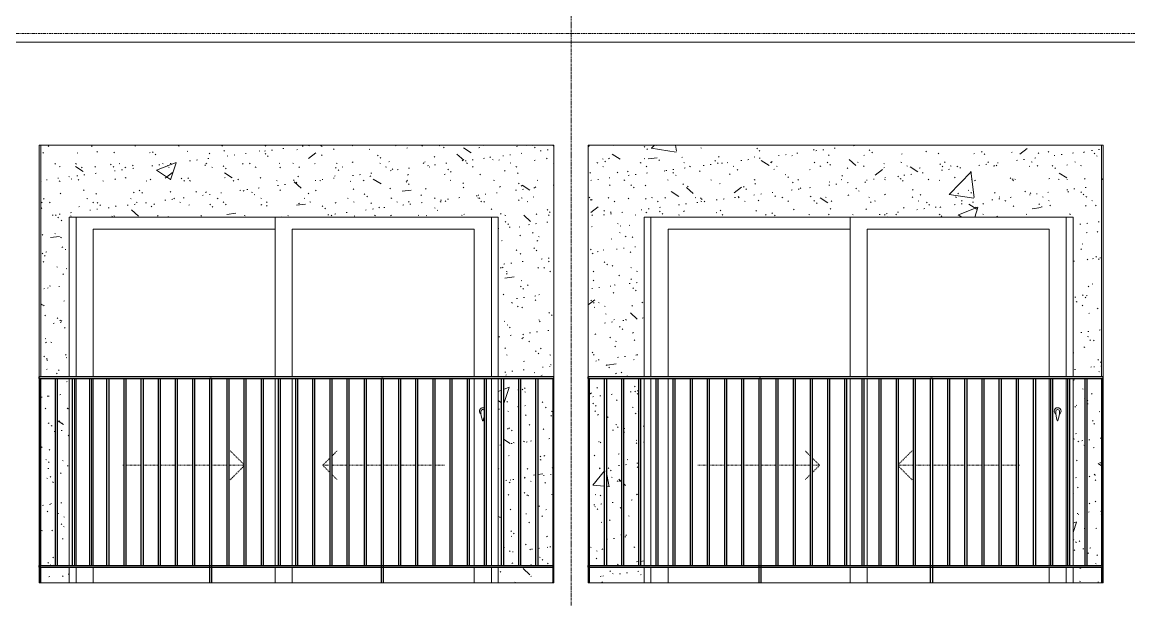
# Model space of a CAD drawing. Header units: millimetres. Extents: x 25061 to 259291, y -8723 to 35400.
# Drawn here: x 208911 to 215360, y 22700 to 26067 of the extents above; entities that cross this region are included whole.
import ezdxf

# ---------------------------------------------------------------- set-up
doc = ezdxf.new("R2010")
doc.units = ezdxf.units.MM
for name, pattern in [('Centre', [31.75, 6.35, -4.7625, 15.875, -4.7625]), ('Dash', [6.35, 3.175, -3.175]), ('Grid Line', [22.225, 12.7, -3.175, 3.175, -3.175])]:
    doc.linetypes.add(name, pattern=pattern)
for name, color, linetype, lineweight in [('0-2', 50, 'Continuous', 5), ('A-DOOR', 31, 'Continuous', 9), ('A-DOOR-FRAM', 31, 'Continuous', 9), ('A-DOOR-HDLN', 31, 'Dash', 9), ('A-FLOR-LEVL-2', 51, 'Centre', 9), ('A-WALL', 113, 'Continuous', 9), ('A-WALL-PATT-2', 9, 'Continuous', 9), ('I-WALL-2', 7, 'Continuous', 9), ('S-GRID-1', 1, 'Grid Line', 9)]:
    doc.layers.add(name, color=color, linetype=linetype, lineweight=lineweight)
pattern_1 = [(50, (-80880.3, 14125), (1165.98, -102.01), [121.92, -1341.12]), (355, (-80880.3, 14125), (-225.554, 1222.76), [97.536, -1072.896]), (100.451, (-80783.1, 14116.5), (940.43, 1120.746), [103.616, -1139.776]), (46.184, (-80880.3, 14450.1), (1734.91, -269.07), [182.88, -2011.68]), (96.636, (-80735.7, 14427.7), (1519.38, 1583.54), [155.42, -1709.66]), (351.184, (-80880.3, 14450.1), (1519.4, 1583.52), [146.3, -1609.34]), (21, (-80717.7, 14368.8), (970.33, -654.5), [121.92, -1341.12]), (326, (-80717.7, 14368.8), (395.53, 1178.8), [97.536, -1072.896]), (71.451, (-80636.9, 14314.3), (1365.87, 524.296), [103.616, -1139.776]), (37.5, (-80880.3, 14125), (19.767, 541.153), [53.645, -1006.246, 53.645, -1035.507, -1076.96]), (37.5, (-80880.3, 14125), (19.767, 541.153), [-2149.043, 53.645, -1023.315]), (7.5, (-80880.3, 14125), (427.646, 641.156), [53.645, -567.334, 53.645, -981.862, -410.464]), (7.5, (-80880.3, 14125), (427.646, 641.156), [-1656.486, 53.645, -356.82]), (327.5, (-81242.8, 14125), (867.782, -36.665), [53.645, -352.755, 53.645, -1214.323, -1682.496]), (327.5, (-81242.8, 14125), (867.782, -36.665), [-1674.37, 53.645, -1628.85]), (317.5, (-81405.4, 14125), (948.028, 162.73), [53.645, -474.675, 53.645, -788.416, -1194.816]), (317.5, (-81405.4, 14125), (948.028, 162.73), [-1370.38, 53.645, -1141.17])]
pattern_2 = [(37.5, (-80880.3, 14125), (-5.1206, 156.6122), [5.364, -118.181, 5.364, -132.812, -132.08]), (37.5, (-80880.3, 14125), (-5.1206, 156.6122), [-261.722, 5.364, -126.716]), (7.5, (-80880.3, 14125), (143.847, 229.3842), [5.364, -61.285, 5.364, -105.989, -42.672]), (7.5, (-80880.3, 14125), (143.847, 229.3842), [-178.003, 5.364, -37.308]), (327.5, (-80980.28, 14125), (253.1176, 0.4601), [5.364, -35.276, 5.364, -140.94, -191.008]), (327.5, (-80980.28, 14125), (253.1176, 0.4601), [-186.944, 5.364, -185.644]), (317.5, (-80980.28, 14125), (244.338, 71.3376), [5.364, -14.956, 5.364, -90.546, -109.728]), (317.5, (-80980.28, 14125), (244.338, 71.3376), [-116.23, 5.364, -104.364])]

# ---------------------------------------------------------------- blocks, each defined once
blk = doc.blocks.new('NCV_TKTC_TANG 6 - 8_rvt-4-TKCS_MẶT CẮT 2')
at = {"layer": 'A-WALL-PATT-2'}
h = blk.add_hatch(dxfattribs=at)
h.set_pattern_fill('FP_37', color=256, style=0, pattern_type=2)
h.set_pattern_definition(pattern_1)
h.paths.add_polyline_path([(-72242.6, 22800), (-72077.6, 22800), (-72077.6, 22890), (-72242.6, 22890), (-72242.6, 22822.3)])
h.paths.add_polyline_path([(-69257.6, 22800), (-69257.6, 22890), (-69577.6, 22890), (-69577.6, 22800), (-69273.9, 22800)])
h.paths.add_polyline_path([(-69288.2, 22900), (-69257.6, 22900), (-69257.6, 23990), (-69347.6, 23990), (-69347.6, 22900), (-69297.1, 22900)])
h.paths.add_polyline_path([(-72157.6, 22900), (-72157.6, 23990), (-72242.6, 23990), (-72242.6, 22900), (-72224.5, 22900)])
h.paths.add_polyline_path([(-69577.6, 22900), (-69557.6, 22900), (-69557.6, 23990), (-69577.6, 23990), (-69577.6, 23439.2)])
h.paths.add_polyline_path([(-69357.6, 22900), (-69357.6, 23990), (-69447.6, 23989), (-69447.6, 22900)])
h.paths.add_polyline_path([(-72147.6, 22900), (-72077.6, 22900), (-72077.6, 23990), (-72147.6, 23990), (-72147.6, 23439.2)])
h.paths.add_polyline_path([(-69457.6, 22900), (-69457.6, 23990), (-69547.6, 23990), (-69547.6, 22900)])
h.paths.add_polyline_path([(-72144.9, 24000), (-72077.6, 24000), (-72077.6, 24930), (-69577.6, 24930), (-69577.6, 24000), (-69252.6, 24000), (-69252.6, 25350), (-72242.6, 25350), (-72242.6, 24000)])
h = blk.add_hatch(dxfattribs=at)
h.set_pattern_fill('FP_38', color=256, style=0, pattern_type=2)
h.set_pattern_definition(pattern_2)
h.paths.add_polyline_path([(-72242.6, 22800), (-72077.6, 22800), (-72077.6, 22890), (-72242.6, 22890), (-72242.6, 22822.3)])
h.paths.add_polyline_path([(-69257.6, 22800), (-69257.6, 22890), (-69577.6, 22890), (-69577.6, 22800), (-69273.9, 22800)])
h.paths.add_polyline_path([(-69288.2, 22900), (-69257.6, 22900), (-69257.6, 23990), (-69347.6, 23990), (-69347.6, 22900), (-69297.1, 22900)])
h.paths.add_polyline_path([(-72157.6, 22900), (-72157.6, 23990), (-72242.6, 23990), (-72242.6, 22900), (-72224.5, 22900)])
h.paths.add_polyline_path([(-69577.6, 22900), (-69557.6, 22900), (-69557.6, 23990), (-69577.6, 23990), (-69577.6, 23439.2)])
h.paths.add_polyline_path([(-69357.6, 22900), (-69357.6, 23990), (-69447.6, 23989), (-69447.6, 22900)])
h.paths.add_polyline_path([(-72147.6, 22900), (-72077.6, 22900), (-72077.6, 23990), (-72147.6, 23990), (-72147.6, 23439.2)])
h.paths.add_polyline_path([(-69457.6, 22900), (-69457.6, 23990), (-69547.6, 23990), (-69547.6, 22900)])
h.paths.add_polyline_path([(-72144.9, 24000), (-72077.6, 24000), (-72077.6, 24930), (-69577.6, 24930), (-69577.6, 24000), (-69252.6, 24000), (-69252.6, 25350), (-72242.6, 25350), (-72242.6, 24000)])
h = blk.add_hatch(dxfattribs=at)
h.set_pattern_fill('FP_37', color=256, style=0, pattern_type=2)
h.set_pattern_definition(pattern_1)
h.paths.add_polyline_path([(-69047.6, 22800), (-68727.6, 22800), (-68727.6, 22890), (-69047.6, 22890), (-69047.6, 22822.3)])
h.paths.add_polyline_path([(-66067.6, 22800), (-66062.6, 22800), (-66062.6, 22890), (-66227.6, 22890), (-66227.6, 22800), (-66073.4, 22800)])
h.paths.add_polyline_path([(-69016.9, 22900), (-68957.6, 22900), (-68957.6, 23990), (-69047.6, 23990), (-69047.6, 22900)])
h.paths.add_polyline_path([(-68727.6, 22900), (-68727.6, 23990), (-68747.6, 23990), (-68747.6, 22900)])
h.paths.add_polyline_path([(-68757.6, 22900), (-68757.6, 23990), (-68847.6, 23990), (-68847.6, 22900)])
h.paths.add_polyline_path([(-68857.6, 22900), (-68857.6, 23990), (-68947.6, 23990), (-68947.6, 22900)])
h.paths.add_polyline_path([(-66062.6, 22900), (-66062.6, 23990), (-66147.6, 23990), (-66147.6, 22900), (-66077.6, 22900)])
h.paths.add_polyline_path([(-66157.6, 22900), (-66157.6, 23990), (-66227.6, 23990), (-66227.6, 22900)])
h.paths.add_polyline_path([(-68856.1, 24000), (-68727.6, 24000), (-68727.6, 24930), (-66227.6, 24930), (-66227.6, 24000), (-66062.6, 24000), (-66062.6, 25350), (-69052.6, 25350), (-69052.6, 24000), (-68860.1, 24000)])
h = blk.add_hatch(dxfattribs=at)
h.set_pattern_fill('FP_38', color=256, style=0, pattern_type=2)
h.set_pattern_definition(pattern_2)
h.paths.add_polyline_path([(-69047.6, 22800), (-68727.6, 22800), (-68727.6, 22890), (-69047.6, 22890), (-69047.6, 22822.3)])
h.paths.add_polyline_path([(-66067.6, 22800), (-66062.6, 22800), (-66062.6, 22890), (-66227.6, 22890), (-66227.6, 22800), (-66073.4, 22800)])
h.paths.add_polyline_path([(-69016.9, 22900), (-68957.6, 22900), (-68957.6, 23990), (-69047.6, 23990), (-69047.6, 22900)])
h.paths.add_polyline_path([(-68727.6, 22900), (-68727.6, 23990), (-68747.6, 23990), (-68747.6, 22900)])
h.paths.add_polyline_path([(-68757.6, 22900), (-68757.6, 23990), (-68847.6, 23990), (-68847.6, 22900)])
h.paths.add_polyline_path([(-68857.6, 22900), (-68857.6, 23990), (-68947.6, 23990), (-68947.6, 22900)])
h.paths.add_polyline_path([(-66062.6, 22900), (-66062.6, 23990), (-66147.6, 23990), (-66147.6, 22900), (-66077.6, 22900)])
h.paths.add_polyline_path([(-66157.6, 22900), (-66157.6, 23990), (-66227.6, 23990), (-66227.6, 22900)])
h.paths.add_polyline_path([(-68856.1, 24000), (-68727.6, 24000), (-68727.6, 24930), (-66227.6, 24930), (-66227.6, 24000), (-66062.6, 24000), (-66062.6, 25350), (-69052.6, 25350), (-69052.6, 24000), (-68860.1, 24000)])
h = blk.add_hatch(dxfattribs=at)
h.set_pattern_fill('FP_37', color=256, style=0, pattern_type=2)
h.set_pattern_definition(pattern_1)
h.paths.add_polyline_path([(-66057.6, 22800), (-66057.6, 22890), (-66062.6, 22890), (-66062.4, 22800)])
h.paths.add_polyline_path([(-66062.1, 22900), (-66057.6, 22900), (-66058.5, 23990), (-66062.6, 23990), (-66062.6, 22900)])
h.paths.add_polyline_path([(-66052.6, 24000), (-66054, 25350), (-66062.6, 25350), (-66062.6, 24000), (-66058.4, 24000)])
h = blk.add_hatch(dxfattribs=at)
h.set_pattern_fill('FP_38', color=256, style=0, pattern_type=2)
h.set_pattern_definition(pattern_2)
h.paths.add_polyline_path([(-66057.6, 22800), (-66057.6, 22890), (-66062.6, 22890), (-66062.4, 22800)])
h.paths.add_polyline_path([(-66062.1, 22900), (-66057.6, 22900), (-66058.5, 23990), (-66062.6, 23990), (-66062.6, 22900)])
h.paths.add_polyline_path([(-66052.6, 24000), (-66054, 25350), (-66062.6, 25350), (-66062.6, 24000), (-66058.4, 24000)])
at = {"layer": 'I-WALL-2'}
for p, q in [((-72242.6, 25350), (-72242.6, 24000)), ((-66062.6, 24000), (-66062.6, 25350)), ((-72077.6, 24000), (-72077.6, 24930)), ((-72077.6, 24930), (-69577.6, 24930)), ((-69577.6, 24930), (-69577.6, 24000)), ((-68727.6, 24000), (-68727.6, 24930)), ((-68727.6, 24930), (-66227.6, 24930)), ((-66227.6, 24930), (-66227.6, 24000)), ((-72242.6, 23990), (-72242.6, 22900)), ((-72077.6, 22900), (-72077.6, 23990)), ((-69577.6, 23990), (-69577.6, 22900)), ((-68727.6, 22900), (-68727.6, 23990)), ((-66227.6, 23990), (-66227.6, 22900)), ((-66062.6, 22900), (-66062.6, 23990)), ((-72242.6, 22890), (-72242.6, 22800)), ((-72077.6, 22800), (-72077.6, 22890)), ((-69577.6, 22890), (-69577.6, 22800)), ((-68727.6, 22800), (-68727.6, 22890)), ((-66227.6, 22890), (-66227.6, 22800)), ((-66062.6, 22800), (-66062.6, 22890))]:
    blk.add_line(p, q, dxfattribs=at)
blk = doc.blocks.new('DEG_02-DEG_03 - DEG_02-2500x2400mm-CỬA ĐI 02 CÁNH TRƯỢT-V137-TKCS_MẶT CẮT 2')
at = {"layer": 'A-DOOR'}
for p, q in [((-70877.6, 10400), (-70877.6, 11330)), ((-69617.6, 11330), (-69617.6, 10400)), ((-71937.6, 11260), (-71937.6, 10400)), ((-71937.6, 11260), (-70877.6, 11260)), ((-70777.6, 11260), (-70777.6, 10400)), ((-70777.6, 11260), (-69717.6, 11260)), ((-69717.6, 10400), (-69717.6, 11260)), ((-71937.6, 10390), (-71937.6, 9300)), ((-70877.6, 9300), (-70877.6, 10390)), ((-70777.6, 10390), (-70777.6, 9300)), ((-69717.6, 9300), (-69717.6, 10390)), ((-69617.6, 10390), (-69617.6, 9300)), ((-71937.6, 9290), (-71937.6, 9200)), ((-70877.6, 9200), (-70877.6, 9290)), ((-70777.6, 9290), (-70777.6, 9200)), ((-69717.6, 9200), (-69717.6, 9290)), ((-69617.6, 9290), (-69617.6, 9200))]:
    blk.add_line(p, q, dxfattribs=at)
at = {"layer": 'A-DOOR', "flags": 128}
blk.add_lwpolyline([(-69666.1, 10208.7), (-69666.1, 10208.7), (-69666.1, 10208.7), (-69666.1, 10208.7), (-69666.1, 10208.7), (-69666.1, 10208.7), (-69666.1, 10208.7), (-69666.2, 10208.7), (-69666.2, 10208.7), (-69666.2, 10208.7), (-69666.2, 10208.7), (-69666.3, 10208.7), (-69666.3, 10208.7), (-69666.3, 10208.7), (-69666.4, 10208.7), (-69666.4, 10208.7), (-69666.4, 10208.7), (-69666.5, 10208.7), (-69666.5, 10208.7), (-69666.6, 10208.7), (-69666.6, 10208.7), (-69666.7, 10208.7), (-69666.7, 10208.7), (-69666.8, 10208.7), (-69666.8, 10208.7), (-69666.9, 10208.7), (-69666.9, 10208.7), (-69667, 10208.7), (-69667, 10208.7), (-69667.1, 10208.7), (-69667.1, 10208.7), (-69667.2, 10208.7), (-69667.3, 10208.7), (-69667.3, 10208.7), (-69667.4, 10208.7), (-69667.4, 10208.7), (-69667.5, 10208.7), (-69667.5, 10208.7), (-69667.6, 10208.7), (-69667.7, 10208.7), (-69667.7, 10208.7), (-69667.8, 10208.7), (-69667.8, 10208.7), (-69667.9, 10208.7), (-69668, 10208.7), (-69668, 10208.7), (-69668.1, 10208.7), (-69668.1, 10208.7), (-69668.2, 10208.7), (-69668.2, 10208.7), (-69668.3, 10208.7), (-69668.3, 10208.7), (-69668.4, 10208.7), (-69668.4, 10208.7), (-69668.5, 10208.7), (-69668.5, 10208.7), (-69668.6, 10208.7), (-69668.6, 10208.7), (-69668.7, 10208.7), (-69668.7, 10208.7), (-69668.7, 10208.7), (-69668.8, 10208.7), (-69668.8, 10208.7), (-69668.8, 10208.7), (-69668.9, 10208.7), (-69668.9, 10208.7), (-69668.9, 10208.7), (-69669, 10208.7), (-69669, 10208.7), (-69669, 10208.7), (-69669, 10208.7), (-69669, 10208.7), (-69669, 10208.7), (-69669, 10208.7), (-69669.1, 10208.7), (-69669.1, 10208.7)], dxfattribs=at)
at = {"layer": 'A-DOOR'}
for centre, radius, start, end in [((-69667.6, 10200), 20, 60, 180), ((-69667.6, 10200), 20, 180, 240), ((-69669.1, 10199.2), 9.45, 90, 180), ((-69513.8, 10199.2), 164.8, 180, 199.13397), ((-69666.1, 10199.2), 9.45, 30, 90), ((-69667.2, 10146), 2.34, 199.13397, 261.03098), ((-69667.9, 10146), 2.34, 278.96902, 340.86603), ((-69821.4, 10199.2), 164.8, 340.86603, 356.02944)]:
    blk.add_arc(centre, radius, start, end, dxfattribs=at)
at = {"layer": 'A-DOOR-FRAM'}
for p, q in [((-72037.6, 10400), (-72037.6, 11330)), ((-69617.6, 10400), (-69617.6, 11330)), ((-72037.6, 9300), (-72037.6, 10390)), ((-69617.6, 9300), (-69617.6, 10390)), ((-72037.6, 9200), (-72037.6, 9290)), ((-69617.6, 9200), (-69617.6, 9290))]:
    blk.add_line(p, q, dxfattribs=at)
at = {"layer": 'A-DOOR-HDLN'}
for p, q in [((-71057.6, 9887), (-71139.7, 9969.1)), ((-70547.6, 9937), (-70515.5, 9969.1)), ((-71764.8, 9884.2), (-71757.6, 9884.2)), ((-71747.6, 9884.2), (-71657.6, 9884.2)), ((-71647.6, 9884.2), (-71557.6, 9884.2)), ((-71547.6, 9884.2), (-71457.6, 9884.2)), ((-71447.6, 9884.2), (-71357.6, 9884.2)), ((-71347.6, 9884.2), (-71257.6, 9884.2)), ((-71247.6, 9884.2), (-71157.6, 9884.2)), ((-71147.6, 9884.2), (-71057.6, 9884.2)), ((-71057.6, 9881.5), (-71139.7, 9799.4)), ((-70600.3, 9884.2), (-70557.6, 9927)), ((-70600.3, 9884.2), (-70557.6, 9841.5)), ((-70557.6, 9884.2), (-70600.3, 9884.2)), ((-70457.6, 9884.2), (-70547.6, 9884.2)), ((-70357.6, 9884.2), (-70447.6, 9884.2)), ((-70257.6, 9884.2), (-70347.6, 9884.2)), ((-70157.6, 9884.2), (-70247.6, 9884.2)), ((-70057.6, 9884.2), (-70147.6, 9884.2)), ((-69957.6, 9884.2), (-70047.6, 9884.2)), ((-69890.3, 9884.2), (-69947.1, 9884.2)), ((-70547.6, 9831.5), (-70515.5, 9799.4))]:
    blk.add_line(p, q, dxfattribs=at)
blk = doc.blocks.new('DEG_02-DEG_03 - DEG_02-2500x2400mm-CỬA ĐI 02 CÁNH TRƯỢT-V138-TKCS_MẶT CẮT 2')
at = {"layer": 'A-DOOR'}
for p, q in [((-67527.6, 10400), (-67527.6, 11330)), ((-66267.6, 11330), (-66267.6, 10400)), ((-68587.6, 11260), (-68587.6, 10400)), ((-68587.6, 11260), (-67527.6, 11260)), ((-67427.6, 11260), (-67427.6, 10400)), ((-67427.6, 11260), (-66367.6, 11260)), ((-66367.6, 10400), (-66367.6, 11260)), ((-68587.6, 10390), (-68587.6, 9300)), ((-67527.6, 9300), (-67527.6, 10390)), ((-67427.6, 10390), (-67427.6, 9300)), ((-66367.6, 9300), (-66367.6, 10390)), ((-66267.6, 10390), (-66267.6, 9300)), ((-68587.6, 9290), (-68587.6, 9200)), ((-67527.6, 9200), (-67527.6, 9290)), ((-67427.6, 9290), (-67427.6, 9200)), ((-66367.6, 9200), (-66367.6, 9290)), ((-66267.6, 9290), (-66267.6, 9200))]:
    blk.add_line(p, q, dxfattribs=at)
at = {"layer": 'A-DOOR', "flags": 128}
blk.add_lwpolyline([(-66316.1, 10208.7), (-66316.1, 10208.7), (-66316.1, 10208.7), (-66316.1, 10208.7), (-66316.1, 10208.7), (-66316.1, 10208.7), (-66316.1, 10208.7), (-66316.2, 10208.7), (-66316.2, 10208.7), (-66316.2, 10208.7), (-66316.2, 10208.7), (-66316.3, 10208.7), (-66316.3, 10208.7), (-66316.3, 10208.7), (-66316.4, 10208.7), (-66316.4, 10208.7), (-66316.4, 10208.7), (-66316.5, 10208.7), (-66316.5, 10208.7), (-66316.6, 10208.7), (-66316.6, 10208.7), (-66316.7, 10208.7), (-66316.7, 10208.7), (-66316.8, 10208.7), (-66316.8, 10208.7), (-66316.9, 10208.7), (-66316.9, 10208.7), (-66317, 10208.7), (-66317, 10208.7), (-66317.1, 10208.7), (-66317.1, 10208.7), (-66317.2, 10208.7), (-66317.3, 10208.7), (-66317.3, 10208.7), (-66317.4, 10208.7), (-66317.4, 10208.7), (-66317.5, 10208.7), (-66317.5, 10208.7), (-66317.6, 10208.7), (-66317.7, 10208.7), (-66317.7, 10208.7), (-66317.8, 10208.7), (-66317.8, 10208.7), (-66317.9, 10208.7), (-66318, 10208.7), (-66318, 10208.7), (-66318.1, 10208.7), (-66318.1, 10208.7), (-66318.2, 10208.7), (-66318.2, 10208.7), (-66318.3, 10208.7), (-66318.3, 10208.7), (-66318.4, 10208.7), (-66318.4, 10208.7), (-66318.5, 10208.7), (-66318.5, 10208.7), (-66318.6, 10208.7), (-66318.6, 10208.7), (-66318.7, 10208.7), (-66318.7, 10208.7), (-66318.7, 10208.7), (-66318.8, 10208.7), (-66318.8, 10208.7), (-66318.8, 10208.7), (-66318.9, 10208.7), (-66318.9, 10208.7), (-66318.9, 10208.7), (-66319, 10208.7), (-66319, 10208.7), (-66319, 10208.7), (-66319, 10208.7), (-66319, 10208.7), (-66319, 10208.7), (-66319, 10208.7), (-66319.1, 10208.7), (-66319.1, 10208.7)], dxfattribs=at)
at = {"layer": 'A-DOOR'}
for centre, radius, start, end in [((-66317.6, 10200), 20, 0, 180), ((-66317.6, 10200), 20, 180, 240), ((-66319.1, 10199.2), 9.45, 90, 180), ((-66163.8, 10199.2), 164.8, 180, 199.13397), ((-66316.1, 10199.2), 9.45, 0, 90), ((-66471.4, 10199.2), 164.8, 340.86603, 0), ((-66317.6, 10200), 20, 300, 0), ((-66317.2, 10146), 2.34, 199.13397, 261.03098), ((-66317.9, 10146), 2.34, 278.96902, 340.86603)]:
    blk.add_arc(centre, radius, start, end, dxfattribs=at)
at = {"layer": 'A-DOOR-FRAM'}
for p, q in [((-68687.6, 10400), (-68687.6, 11330)), ((-66267.6, 10400), (-66267.6, 11330)), ((-68687.6, 9300), (-68687.6, 10390)), ((-66267.6, 9300), (-66267.6, 10390)), ((-68687.6, 9200), (-68687.6, 9290)), ((-66267.6, 9200), (-66267.6, 9290))]:
    blk.add_line(p, q, dxfattribs=at)
at = {"layer": 'A-DOOR-HDLN'}
for p, q in [((-67757.6, 9937), (-67789.7, 9969.1)), ((-67247.6, 9887), (-67165.5, 9969.1)), ((-68414.8, 9884.2), (-68357.6, 9884.2)), ((-68347.6, 9884.2), (-68257.6, 9884.2)), ((-68247.6, 9884.2), (-68157.6, 9884.2)), ((-68147.6, 9884.2), (-68057.6, 9884.2)), ((-68047.6, 9884.2), (-67959.1, 9884.2)), ((-67947.6, 9884.2), (-67857.6, 9884.2)), ((-67847.6, 9884.2), (-67757.6, 9884.2)), ((-67704.8, 9884.2), (-67747.6, 9927)), ((-67704.8, 9884.2), (-67747.6, 9841.5)), ((-67747.6, 9884.2), (-67704.8, 9884.2)), ((-67157.6, 9884.2), (-67247.6, 9884.2)), ((-67247.6, 9881.5), (-67165.5, 9799.4)), ((-67057.6, 9884.2), (-67147.6, 9884.2)), ((-66957.6, 9884.2), (-67047.6, 9884.2)), ((-66857.6, 9884.2), (-66947.6, 9884.2)), ((-66757.6, 9884.2), (-66847.6, 9884.2)), ((-66657.6, 9884.2), (-66747.6, 9884.2)), ((-66557.6, 9884.2), (-66647.6, 9884.2)), ((-66540.3, 9884.2), (-66547.6, 9884.2)), ((-67757.6, 9831.5), (-67789.7, 9799.4))]:
    blk.add_line(p, q, dxfattribs=at)
blk = doc.blocks.new('Railing - 10mm-1251313-TKCS_MẶT CẮT 2')
at = {"layer": ''}
for p, q in [((-60830.064287, 5900), (-60830.064287, 6990)), ((-60820.064287, 6990), (-60820.064287, 5900))]:
    blk.add_line(p, q, dxfattribs=at)
blk = doc.blocks.new('Railing - 50 x 10mm-1251315-TKCS_MẶT CẮT 2')
at = {"layer": ''}
for p, q in [((-59897.564287, 6990), (-59907.564287, 6990)), ((-59907.564287, 5800), (-59907.564287, 6990)), ((-59897.564287, 6990), (-59897.564287, 5800))]:
    blk.add_line(p, q, dxfattribs=at)
blk = doc.blocks.new('Railing - 50 x 10mm-V189-TKCS_MẶT CẮT 2')
at = {"layer": ''}
for q in [(-69052.635618, 6990), (-69047.564287, 5800)]:
    blk.add_line((-69047.564287, 6990), q, dxfattribs=at)
blk = doc.blocks.new('Railing - 50 x 10mm-V186-TKCS_MẶT CẮT 2')
at = {"layer": ''}
for p in [(-57852.564287, 6990), (-57857.564287, 5800)]:
    blk.add_line(p, (-57857.564287, 6990), dxfattribs=at)
blk = doc.blocks.new('Railing - Railing-3824694-TKCS_MẶT CẮT 2')
at = {"layer": ''}
for p, q in [((-69052.564287, 22890), (-69052.564287, 22900)), ((-69052.564287, 22900), (-66052.564287, 22900)), ((-69052.564287, 22890), (-66052.564287, 22890))]:
    blk.add_line(p, q, dxfattribs=at)
for name, p in [('Railing - 50 x 10mm-V189-TKCS_MẶT CẮT 2', (0, 17000)), ('Railing - 10mm-1251313-TKCS_MẶT CẮT 2', (-8127.5, 17000)), ('Railing - 10mm-1251313-TKCS_MẶT CẮT 2', (-8027.5, 17000)), ('Railing - 10mm-1251313-TKCS_MẶT CẮT 2', (-7927.5, 17000)), ('Railing - 10mm-1251313-TKCS_MẶT CẮT 2', (-7827.5, 17000)), ('Railing - 10mm-1251313-TKCS_MẶT CẮT 2', (-7727.5, 17000)), ('Railing - 10mm-1251313-TKCS_MẶT CẮT 2', (-7627.5, 17000)), ('Railing - 10mm-1251313-TKCS_MẶT CẮT 2', (-7527.5, 17000)), ('Railing - 10mm-1251313-TKCS_MẶT CẮT 2', (-7427.5, 17000)), ('Railing - 10mm-1251313-TKCS_MẶT CẮT 2', (-7327.5, 17000)), ('Railing - 50 x 10mm-1251315-TKCS_MẶT CẮT 2', (-8150, 17000)), ('Railing - 10mm-1251313-TKCS_MẶT CẮT 2', (-7127.5, 17000)), ('Railing - 10mm-1251313-TKCS_MẶT CẮT 2', (-7027.5, 17000)), ('Railing - 10mm-1251313-TKCS_MẶT CẮT 2', (-6927.5, 17000)), ('Railing - 10mm-1251313-TKCS_MẶT CẮT 2', (-6827.5, 17000)), ('Railing - 10mm-1251313-TKCS_MẶT CẮT 2', (-6727.5, 17000)), ('Railing - 10mm-1251313-TKCS_MẶT CẮT 2', (-6627.5, 17000)), ('Railing - 10mm-1251313-TKCS_MẶT CẮT 2', (-6527.5, 17000)), ('Railing - 10mm-1251313-TKCS_MẶT CẮT 2', (-6427.5, 17000)), ('Railing - 10mm-1251313-TKCS_MẶT CẮT 2', (-6327.5, 17000)), ('Railing - 50 x 10mm-1251315-TKCS_MẶT CẮT 2', (-7150, 17000)), ('Railing - 10mm-1251313-TKCS_MẶT CẮT 2', (-6127.5, 17000)), ('Railing - 10mm-1251313-TKCS_MẶT CẮT 2', (-6027.5, 17000)), ('Railing - 10mm-1251313-TKCS_MẶT CẮT 2', (-5927.5, 17000)), ('Railing - 10mm-1251313-TKCS_MẶT CẮT 2', (-5827.5, 17000)), ('Railing - 10mm-1251313-TKCS_MẶT CẮT 2', (-5727.5, 17000)), ('Railing - 10mm-1251313-TKCS_MẶT CẮT 2', (-5627.5, 17000)), ('Railing - 10mm-1251313-TKCS_MẶT CẮT 2', (-5527.5, 17000)), ('Railing - 10mm-1251313-TKCS_MẶT CẮT 2', (-5427.5, 17000)), ('Railing - 10mm-1251313-TKCS_MẶT CẮT 2', (-5327.5, 17000)), ('Railing - 50 x 10mm-V186-TKCS_MẶT CẮT 2', (-8200, 17000))]:
    blk.add_blockref(name, p)
blk = doc.blocks.new('Top Rail Type - Top Rail_Internal_-3824695-TKCS_MẶT CẮT 2')
at = {"layer": ''}
for p, q in [((-69052.564287, 23990), (-69052.564287, 24000)), ((-66052.564287, 24000), (-69052.564287, 24000)), ((-69052.564287, 23990), (-66052.564287, 23990))]:
    blk.add_line(p, q, dxfattribs=at)
blk = doc.blocks.new('Railing - Railing-3824696-TKCS_MẶT CẮT 2')
at = {"layer": ''}
for p, q in [((-72252.564287, 22890), (-72252.564287, 22900)), ((-72252.564287, 22900), (-69252.564287, 22900)), ((-72252.564287, 22890), (-69252.564287, 22890))]:
    blk.add_line(p, q, dxfattribs=at)
for name, p in [('Railing - 50 x 10mm-V189-TKCS_MẶT CẮT 2', (-3200, 17000)), ('Railing - 10mm-1251313-TKCS_MẶT CẮT 2', (-11327.5, 17000)), ('Railing - 10mm-1251313-TKCS_MẶT CẮT 2', (-11227.5, 17000)), ('Railing - 10mm-1251313-TKCS_MẶT CẮT 2', (-11127.5, 17000)), ('Railing - 10mm-1251313-TKCS_MẶT CẮT 2', (-11027.5, 17000)), ('Railing - 10mm-1251313-TKCS_MẶT CẮT 2', (-10927.5, 17000)), ('Railing - 10mm-1251313-TKCS_MẶT CẮT 2', (-10827.5, 17000)), ('Railing - 10mm-1251313-TKCS_MẶT CẮT 2', (-10727.5, 17000)), ('Railing - 10mm-1251313-TKCS_MẶT CẮT 2', (-10627.5, 17000)), ('Railing - 10mm-1251313-TKCS_MẶT CẮT 2', (-10527.5, 17000)), ('Railing - 50 x 10mm-1251315-TKCS_MẶT CẮT 2', (-11350, 17000)), ('Railing - 10mm-1251313-TKCS_MẶT CẮT 2', (-10327.5, 17000)), ('Railing - 10mm-1251313-TKCS_MẶT CẮT 2', (-10227.5, 17000)), ('Railing - 10mm-1251313-TKCS_MẶT CẮT 2', (-10127.5, 17000)), ('Railing - 10mm-1251313-TKCS_MẶT CẮT 2', (-10027.5, 17000)), ('Railing - 10mm-1251313-TKCS_MẶT CẮT 2', (-9927.5, 17000)), ('Railing - 10mm-1251313-TKCS_MẶT CẮT 2', (-9827.5, 17000)), ('Railing - 10mm-1251313-TKCS_MẶT CẮT 2', (-9727.5, 17000)), ('Railing - 10mm-1251313-TKCS_MẶT CẮT 2', (-9627.5, 17000)), ('Railing - 10mm-1251313-TKCS_MẶT CẮT 2', (-9527.5, 17000)), ('Railing - 50 x 10mm-1251315-TKCS_MẶT CẮT 2', (-10350, 17000)), ('Railing - 10mm-1251313-TKCS_MẶT CẮT 2', (-9327.5, 17000)), ('Railing - 10mm-1251313-TKCS_MẶT CẮT 2', (-9227.5, 17000)), ('Railing - 10mm-1251313-TKCS_MẶT CẮT 2', (-9127.5, 17000)), ('Railing - 10mm-1251313-TKCS_MẶT CẮT 2', (-9027.5, 17000)), ('Railing - 10mm-1251313-TKCS_MẶT CẮT 2', (-8927.5, 17000)), ('Railing - 10mm-1251313-TKCS_MẶT CẮT 2', (-8827.5, 17000)), ('Railing - 10mm-1251313-TKCS_MẶT CẮT 2', (-8727.5, 17000)), ('Railing - 10mm-1251313-TKCS_MẶT CẮT 2', (-8627.5, 17000)), ('Railing - 10mm-1251313-TKCS_MẶT CẮT 2', (-8527.5, 17000)), ('Railing - 50 x 10mm-V186-TKCS_MẶT CẮT 2', (-11400, 17000))]:
    blk.add_blockref(name, p)
blk = doc.blocks.new('Top Rail Type - Top Rail_Internal_-3824697-TKCS_MẶT CẮT 2')
at = {"layer": ''}
for p, q in [((-72252.564287, 23990), (-72252.564287, 24000)), ((-69252.564287, 24000), (-72252.564287, 24000)), ((-72252.564287, 23990), (-69252.564287, 23990))]:
    blk.add_line(p, q, dxfattribs=at)

msp = doc.modelspace()

# ---------------------------------------------------------------- linework, layer by layer
at = {"layer": 'A-FLOR-LEVL-2'}
msp.add_line((147110.2, 26000), (255566.7, 26000), dxfattribs=at)
at = {"layer": 'A-WALL'}
for p, q in [((219005.2, 25950), (205210.2, 25950)), ((209010.1, 22800), (209010.1, 25350)), ((209010.1, 25350), (212010.2, 25350)), ((212010.2, 25350), (212010.2, 22800)), ((212210.1, 22800), (212210.1, 25350)), ((212210.1, 25350), (215210.2, 25350)), ((215210.2, 25350), (215210.2, 22800)), ((212010.2, 22800), (209010.1, 22800)), ((215210.2, 22800), (212210.1, 22800))]:
    msp.add_line(p, q, dxfattribs=at)
at = {"layer": 'S-GRID-1'}
msp.add_line((212110.2, -3283.1), (212110.2, 30285.9), dxfattribs=at)

# ---------------------------------------------------------------- block references
at = {"layer": ''}
for name in ['Top Rail Type - Top Rail_Internal_-3824697-TKCS_MẶT CẮT 2', 'Top Rail Type - Top Rail_Internal_-3824695-TKCS_MẶT CẮT 2', 'Railing - Railing-3824696-TKCS_MẶT CẮT 2', 'Railing - Railing-3824694-TKCS_MẶT CẮT 2']:
    msp.add_blockref(name, (281262.8, 0), dxfattribs=at)
at = {"layer": '0-2'}
msp.add_blockref('NCV_TKTC_TANG 6 - 8_rvt-4-TKCS_MẶT CẮT 2', (281262.8, 0), dxfattribs=at)
at = {"layer": 'A-DOOR'}
for name in ['DEG_02-DEG_03 - DEG_02-2500x2400mm-CỬA ĐI 02 CÁNH TRƯỢT-V137-TKCS_MẶT CẮT 2', 'DEG_02-DEG_03 - DEG_02-2500x2400mm-CỬA ĐI 02 CÁNH TRƯỢT-V138-TKCS_MẶT CẮT 2']:
    msp.add_blockref(name, (281262.8, 13600), dxfattribs=at)

doc.saveas('drawing.dxf')
